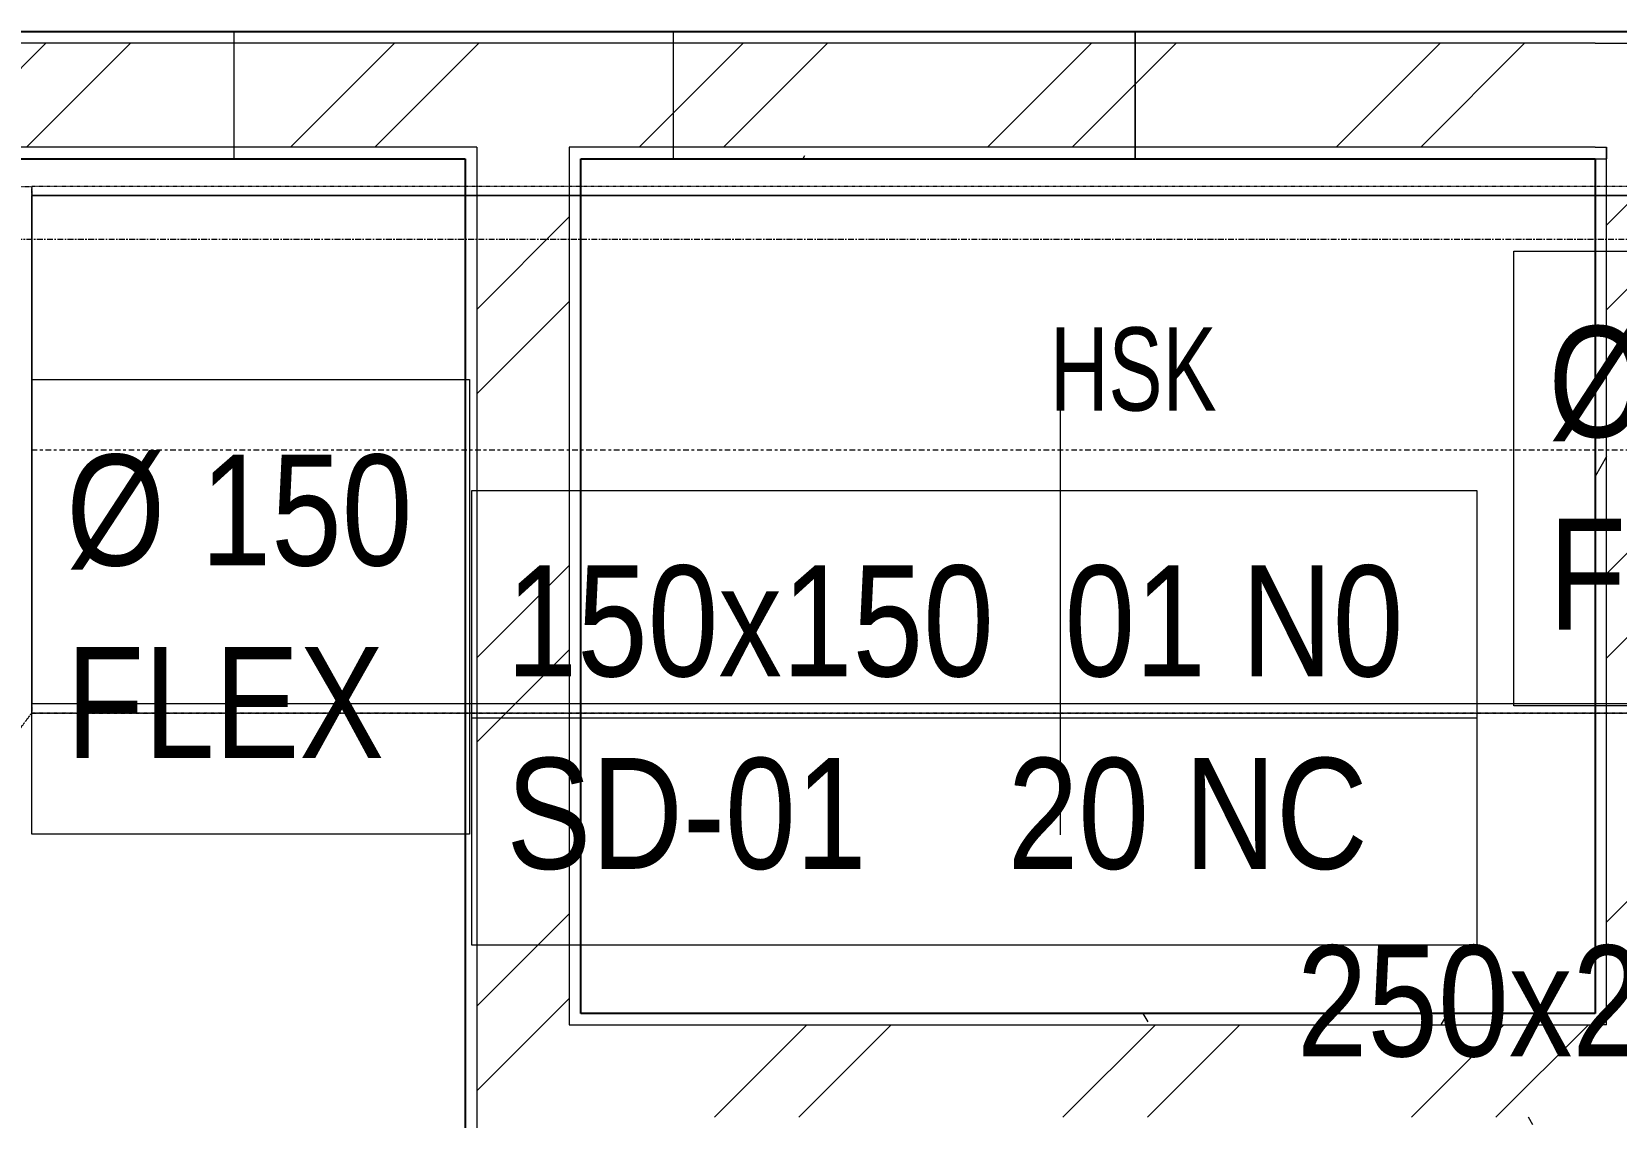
# Model space of a CAD drawing. Header units: inches. Extents: x -83664 to 20107, y -47222 to 19398.
# Drawn here: x 5014 to 8444, y -20665 to -18315 of the extents above; entities that cross this region are included whole.
import ezdxf

# ---------------------------------------------------------------- set-up
doc = ezdxf.new("R2010")
doc.units = ezdxf.units.IN
doc.header["$MEASUREMENT"] = 0
for name, pattern in [('Center', [29.999999, 12, -6, 6, -6]), ('Grid Line', [22.225, 12.7, -3.175, 3.175, -3.175]), ('Hidden 0_50', [1.0584, 0.5292, -0.5292])]:
    doc.linetypes.add(name, pattern=pattern)
for name, color, linetype, lineweight, true_color in [('A-DETL', 7, 'Continuous', 18, 0x00a600), ('FF ROOM TAG_dwg', 7, 'Continuous', 9, 0x767676), ('M-HVAC-DUCT', 7, 'Continuous', 9, 0xffe97f)]:
    doc.layers.add(name, color=color, linetype=linetype, lineweight=lineweight, true_color=true_color)
for name, color, linetype, lineweight in [('A-WALL', 7, 'Continuous', 9), ('A-WALL-PATT', 7, 'Continuous', 25), ('G-ANNO-TEXT', 7, 'Continuous', 9), ('M-HVAC-DUCT-CNTR', 7, 'Center', 9), ('M-HVAC-DUCT-IDEN', 7, 'Continuous', 18), ('ROOM TAG', 7, 'Continuous', 9), ('S-GRID', 7, 'Continuous', 9)]:
    doc.layers.add(name, color=color, linetype=linetype, lineweight=lineweight)
doc.styles.add('Arial Narrow_20', font='ARIALN.TTF', dxfattribs={"width": 0.85, "height": 4572})
doc.styles.add('Arial Narrow_21', font='ARIALN.TTF', dxfattribs={"height": 240})
pattern_1 = [(0, (0, 0), (1219.2, 304.8), [50.292, -864.108, 50.292, -864.108, -4876.8]), (0, (0, 0), (1219.2, 304.8), [-1828.8, 50.292, -1778.508, 50.292, -864.108, -2133.6]), (0, (0, 0), (1219.2, 304.8), [-4572, 50.292, -559.308, 50.292, -1473.708]), (120, (457.2, 152.4), (-873.56454, 903.45817), [50.292, -864.108, 50.292, -864.108, -4876.8]), (120, (457.2, 152.4), (-873.56454, 903.45817), [-1828.8, 50.292, -1778.508, 50.292, -864.108, -2133.6]), (120, (457.2, 152.4), (-873.56454, 903.45817), [-4572, 50.292, -559.308, 50.292, -1473.708]), (240, (609.6, 762), (-345.63546, -1208.25817), [50.292, -864.108, 50.292, -864.108, -4876.8]), (240, (609.6, 762), (-345.63546, -1208.25817), [-1828.8, 50.292, -1778.508, 50.292, -864.108, -2133.6]), (240, (609.6, 762), (-345.63546, -1208.25817), [-4572, 50.292, -559.308, 50.292, -1473.708])]
pattern_2 = [(45, (0, 0), (-377.1708, 377.1708), []), (45, (0, 571.5), (-377.1708, 377.1708), [])]

# ---------------------------------------------------------------- blocks, each defined once
blk = doc.blocks.new('TEMW-SMBZ-HO-BM-HVAC-00002_rvt-1-FIRST FLOOR AC CONDITIONING LAYOUT - PART A')
at = {"layer": 'M-HVAC-DUCT', "color": 30, "linetype": 'Hidden 0_50', "true_color": 0xff7f00}
for p, q in [((156096, 79722.7), (156471, 79722.7)), ((156096, 79722.7), (156471, 79722.7)), ((156471, 78582.7), (156471, 79722.7)), ((156471, 79722.7), (156471, 78582.7)), ((160153, 79722.7), (156471, 79722.7)), ((160153, 79722.7), (156471, 79722.7)), ((156471, 78582.7), (156471, 79722.7)), ((156471, 79722.7), (156471, 78582.7)), ((156096, 78082.7), (156471, 78582.7)), ((156471, 78582.7), (156096, 78082.7)), ((156471, 78582.7), (160153, 78582.7)), ((160153, 78582.7), (156471, 78582.7))]:
    blk.add_line(p, q, dxfattribs=at)
at = {"layer": 'M-HVAC-DUCT', "color": 30, "true_color": 0xff7f00}
for p, q in [((156471, 79702.7), (156471, 78602.7)), ((156471, 78602.7), (156471, 79702.7)), ((156471, 79702.7), (160153, 79702.7)), ((160153, 79702.7), (156471, 79702.7)), ((160153, 78602.7), (156471, 78602.7)), ((160153, 78602.7), (156471, 78602.7))]:
    blk.add_line(p, q, dxfattribs=at)
at = {"layer": 'M-HVAC-DUCT-CNTR', "color": 30, "true_color": 0xff7f00}
blk.add_line((156471, 79152.7), (160153, 79152.7), dxfattribs=at)
blk = doc.blocks.new('TEMW-SMBZ-HO-BM-HVAC-00002_rvt-2-FIRST FLOOR AC CONDITIONING LAYOUT - PART A')
at = {"layer": 'M-HVAC-DUCT', "color": 30, "linetype": 'Hidden 0_50', "true_color": 0xff7f00}
for p, q in [((156096, 79722.7), (156471, 79722.7)), ((156096, 79722.7), (156471, 79722.7)), ((156471, 78582.7), (156471, 79722.7)), ((156471, 79722.7), (156471, 78582.7)), ((160153, 79722.7), (156471, 79722.7)), ((160153, 79722.7), (156471, 79722.7)), ((156471, 78582.7), (156471, 79722.7)), ((156471, 79722.7), (156471, 78582.7)), ((156096, 78082.7), (156471, 78582.7)), ((156471, 78582.7), (156096, 78082.7)), ((156471, 78582.7), (160153, 78582.7)), ((160153, 78582.7), (156471, 78582.7))]:
    blk.add_line(p, q, dxfattribs=at)
at = {"layer": 'M-HVAC-DUCT', "color": 30, "true_color": 0xff7f00}
for p, q in [((156471, 79702.7), (156471, 78602.7)), ((156471, 78602.7), (156471, 79702.7)), ((156471, 79702.7), (160153, 79702.7)), ((160153, 79702.7), (156471, 79702.7)), ((160153, 78602.7), (156471, 78602.7)), ((160153, 78602.7), (156471, 78602.7))]:
    blk.add_line(p, q, dxfattribs=at)
at = {"layer": 'M-HVAC-DUCT-CNTR', "color": 30, "true_color": 0xff7f00}
blk.add_line((156471, 79152.7), (160153, 79152.7), dxfattribs=at)
blk = doc.blocks.new('SMBZ_Hospital Arch Model_2026_01_29_rvt-1-FIRST FLOOR AC CONDITIONING LAYOUT - PART A')
at = {"layer": 'A-WALL-PATT', "lineweight": 9, "true_color": 0xbbbbbb}
h = blk.add_hatch(dxfattribs=at)
h.set_pattern_fill('FP_13', color=9, style=0, pattern_type=2)
h.set_pattern_definition(pattern_1)
h.paths.add_polyline_path([(159879.4, 80032.7), (160034.4, 80032.7), (160034.4, 80057.7), (151909.4, 80057.7), (151909.4, 80032.7), (159854.4, 80032.7)])
h = blk.add_hatch(dxfattribs=at)
h.set_pattern_fill('FP_12', color=9, style=0, pattern_type=2)
h.set_pattern_definition(pattern_2)
h.paths.add_polyline_path([(157434.4, 79807.7), (159879.4, 79807.7), (159879.4, 80032.7), (151909.4, 80032.7), (151909.4, 79807.7), (156648.8, 79807.7)])
h = blk.add_hatch(dxfattribs=at)
h.set_pattern_fill('FP_12', color=9, style=0, pattern_type=2)
h.set_pattern_definition(pattern_2)
h.paths.add_polyline_path([(160034.4, 79182.7), (160034.4, 80032.7), (159879.4, 80032.7), (159879.4, 79182.7)])
h = blk.add_hatch(dxfattribs=at)
h.set_pattern_fill('FP_13', color=9, style=0, pattern_type=2)
h.set_pattern_definition(pattern_1)
h.paths.add_polyline_path([(159879.4, 79782.7), (159879.4, 79807.7), (157634.4, 79807.7), (157634.4, 79782.7), (159854.4, 79782.7)])
h.paths.add_polyline_path([(157409.4, 79782.7), (157434.4, 79782.7), (157434.4, 79807.7), (154534.4, 79807.7), (154534.4, 79782.7), (156648.8, 79782.7)])
h.paths.add_polyline_path([(154334.4, 79782.7), (154334.4, 79807.7), (151909.4, 79807.7), (151909.4, 79782.7), (154309.4, 79782.7)])
h = blk.add_hatch(dxfattribs=at)
h.set_pattern_fill('FP_12', color=9, style=0, pattern_type=2)
h.set_pattern_definition(pattern_2)
h.paths.add_polyline_path([(157634.4, 75307.7), (157634.4, 79807.7), (157434.4, 79807.7), (157434.4, 75307.7), (157534.4, 75307.7)])
h = blk.add_hatch(dxfattribs=at)
h.set_pattern_fill('FP_13', color=9, style=0, pattern_type=2)
h.set_pattern_definition(pattern_1)
h.paths.add_polyline_path([(157434.4, 75332.7), (157434.4, 79782.7), (157409.4, 79782.7), (157409.4, 75332.7)])
h = blk.add_hatch(dxfattribs=at)
h.set_pattern_fill('FP_13', color=9, style=0, pattern_type=2)
h.set_pattern_definition(pattern_1)
h.paths.add_polyline_path([(157659.4, 75332.7), (157659.4, 77682.7), (157634.4, 77682.7), (157634.4, 75332.7)])
h.paths.add_polyline_path([(157634.4, 77907.7), (157659.4, 77907.7), (157659.4, 79782.7), (157634.4, 79782.7), (157634.4, 78899.3)])
h = blk.add_hatch(dxfattribs=at)
h.set_pattern_fill('FP_13', color=9, style=0, pattern_type=2)
h.set_pattern_definition(pattern_1)
h.paths.add_polyline_path([(159879.4, 77057.7), (159879.4, 77682.7), (159854.4, 77682.7), (159854.4, 77057.7)])
h.paths.add_polyline_path([(159879.4, 77907.7), (159879.4, 79182.7), (159854.4, 79182.7), (159854.4, 77907.7)])
h = blk.add_hatch(dxfattribs=at)
h.set_pattern_fill('FP_12', color=9, style=0, pattern_type=2)
h.set_pattern_definition(pattern_2)
h.paths.add_polyline_path([(160079.4, 77057.7), (160079.4, 79182.7), (159879.4, 79182.7), (159879.4, 77057.7), (159884.4, 77057.7)])
h = blk.add_hatch(dxfattribs=at)
h.set_pattern_fill('FP_13', color=9, style=0, pattern_type=2)
h.set_pattern_definition(pattern_1)
h.paths.add_polyline_path([(159854.4, 77907.7), (159854.4, 77932.7), (157659.4, 77932.7), (157659.4, 77907.7), (159813.3, 77907.7)])
h = blk.add_hatch(dxfattribs=at)
h.set_pattern_fill('FP_12', color=9, style=0, pattern_type=2)
h.set_pattern_definition(pattern_2)
h.paths.add_polyline_path([(159879.4, 77707.7), (159879.4, 77907.7), (157634.4, 77907.7), (157634.4, 77707.7), (159854.4, 77707.7)])
h = blk.add_hatch(dxfattribs=at)
h.set_pattern_fill('FP_13', color=9, style=0, pattern_type=2)
h.set_pattern_definition(pattern_1)
h.paths.add_polyline_path([(159879.4, 77682.7), (159879.4, 77707.7), (157634.4, 77707.7), (157634.4, 77682.7), (159854.4, 77682.7)])
at = {"layer": 'A-WALL', "color": 9, "lineweight": 25, "true_color": 0xbbbbbb}
for p, q in [((159854.4, 80057.7), (151909.4, 80057.7)), ((160034.4, 80057.7), (159854.4, 80057.7)), ((154559.4, 79782.7), (157409.4, 79782.7)), ((157409.4, 79782.7), (157409.4, 75332.7)), ((157659.4, 79782.7), (159854.4, 79782.7)), ((157659.4, 77932.7), (157659.4, 79782.7)), ((159854.4, 79782.7), (159854.4, 79182.7)), ((159854.4, 79182.7), (159854.4, 77932.7)), ((159854.4, 77932.7), (157659.4, 77932.7))]:
    blk.add_line(p, q, dxfattribs=at)
at = {"layer": 'A-WALL', "color": 9, "true_color": 0xbbbbbb}
for p, q in [((156909.4, 80057.7), (155109.4, 80057.7)), ((156909.4, 79782.7), (156909.4, 80057.7)), ((156909.4, 79782.7), (156909.4, 80057.7)), ((157859.4, 80057.7), (156909.4, 80057.7)), ((157859.4, 80057.7), (157859.4, 79782.7)), ((157859.4, 80057.7), (157859.4, 79782.7)), ((158859.4, 80057.7), (157859.4, 80057.7)), ((158859.4, 79782.7), (158859.4, 80057.7)), ((158859.4, 80057.7), (158859.4, 79782.7)), ((159854.4, 80057.7), (158859.4, 80057.7)), ((159854.4, 80057.7), (160059.4, 80057.7)), ((159854.4, 80032.7), (151909.4, 80032.7)), ((159854.4, 80032.7), (159879.4, 80032.7)), ((159879.4, 80032.7), (160034.4, 80032.7)), ((157434.4, 79807.7), (154534.4, 79807.7)), ((157434.4, 79807.7), (157434.4, 79782.7)), ((159854.4, 79807.7), (157634.4, 79807.7)), ((157634.4, 79807.7), (157634.4, 79782.7)), ((159854.4, 79807.7), (159879.4, 79807.7)), ((159879.4, 79807.7), (159879.4, 79782.7)), ((159879.4, 79782.7), (159879.4, 79807.7)), ((155109.4, 79782.7), (156909.4, 79782.7)), ((156909.4, 79782.7), (157409.4, 79782.7)), ((157409.4, 79782.7), (157409.4, 77543.9)), ((157434.4, 79782.7), (157434.4, 75332.7)), ((157634.4, 79782.7), (157634.4, 77907.7)), ((157659.4, 79782.7), (157859.4, 79782.7)), ((157659.4, 77932.7), (157659.4, 79782.7)), ((157859.4, 79782.7), (158859.4, 79782.7)), ((158859.4, 79782.7), (159854.4, 79782.7)), ((159854.4, 79782.7), (159879.4, 79782.7)), ((159854.4, 79782.7), (159854.4, 79182.7)), ((159879.4, 79182.7), (159879.4, 79782.7)), ((159854.4, 79182.7), (159854.4, 77932.7)), ((159879.4, 77907.7), (159879.4, 79182.7)), ((159854.4, 77932.7), (157659.4, 77932.7)), ((157634.4, 77907.7), (157659.4, 77907.7)), ((157659.4, 77907.7), (159854.4, 77907.7)), ((159879.4, 77907.7), (159854.4, 77907.7))]:
    blk.add_line(p, q, dxfattribs=at)
blk = doc.blocks.new('FF ROOM TAG_dwg-8877209-FIRST FLOOR AC CONDITIONING LAYOUT - PART A')
at = {"layer": 'ROOM TAG', "insert": (2041873, 1900447), "char_height": 4572, "width": 10714.75, "attachment_point": 2, "line_spacing_factor": 0.974696, "style": 'Arial Narrow_20'}
blk.add_mtext('HSK', dxfattribs=at)

msp = doc.modelspace()

# ---------------------------------------------------------------- linework, layer by layer
at = {"layer": 'A-DETL', "color": 7, "lineweight": 9}
for p, q in [((7240.3, -19067.9), (7240.3, -20052.9)), ((5967.4, -19800), (8142.4, -19800))]:
    msp.add_line(p, q, dxfattribs=at)
at = {"layer": 'G-ANNO-TEXT', "flags": 128}
for points in [[(8221.8, -18789.5), (9169.1, -18789.5), (9169.1, -19773.5), (8221.8, -19773.5)], [(5014.3, -19067.6), (5961.6, -19067.6), (5961.6, -20051.6), (5014.3, -20051.6)], [(5966.8, -19307.6), (8141.8, -19307.6), (8141.8, -20291.6), (5966.8, -20291.6)]]:
    msp.add_lwpolyline(points, close=True, dxfattribs=at)
at = {"layer": 'S-GRID', "color": 254, "linetype": 'Grid Line', "true_color": 0xdcdcdc}
msp.add_line((20106.7, -18764.5), (-81517, -18764.5), dxfattribs=at)

# ---------------------------------------------------------------- block references
at = {"lineweight": 5}
for name in ['SMBZ_Hospital Arch Model_2026_01_29_rvt-1-FIRST FLOOR AC CONDITIONING LAYOUT - PART A', 'TEMW-SMBZ-HO-BM-HVAC-00002_rvt-1-FIRST FLOOR AC CONDITIONING LAYOUT - PART A', 'TEMW-SMBZ-HO-BM-HVAC-00002_rvt-2-FIRST FLOOR AC CONDITIONING LAYOUT - PART A']:
    msp.add_blockref(name, (-151456.7, -98372.2), dxfattribs=at)
at = {"layer": 'FF ROOM TAG_dwg', "color": 7, "xscale": 0.03937007874015915, "yscale": 0.03937007874015915, "zscale": 0.03937007874015915}
msp.add_blockref('FF ROOM TAG_dwg-8877209-FIRST FLOOR AC CONDITIONING LAYOUT - PART A', (-72990.3, -93775.4), dxfattribs=at)
msp.add_blockref('FF ROOM TAG_dwg-8877209-FIRST FLOOR AC CONDITIONING LAYOUT - PART A', (-72990.3, -93775.4), dxfattribs=at)
msp.add_blockref('FF ROOM TAG_dwg-8877209-FIRST FLOOR AC CONDITIONING LAYOUT - PART A', (-72990.3, -93775.4), dxfattribs=at)
msp.add_blockref('FF ROOM TAG_dwg-8877209-FIRST FLOOR AC CONDITIONING LAYOUT - PART A', (-72990.3, -93775.4), dxfattribs=at)
msp.add_blockref('FF ROOM TAG_dwg-8877209-FIRST FLOOR AC CONDITIONING LAYOUT - PART A', (-72990.3, -93775.4), dxfattribs=at)

# ---------------------------------------------------------------- texts
at = {"layer": 'G-ANNO-TEXT', "char_height": 240, "attachment_point": 1, "style": 'Arial Narrow_21'}
for s, insert, width in [('Ø 200', (8296.8, -18951.9), 937.974), ('Ø 150', (5089.3, -19230), 937.974), ('FLEX', (8296.8, -19368.7), 865.822), ('150x150  01 N0', (6041.8, -19470), 2441.138), ('FLEX', (5089.3, -19646.7), 865.822), ('SD-01    20 NC', (6041.8, -19886.7), 2356.961)]:
    msp.add_mtext(s, dxfattribs=dict(at, insert=insert, width=width))
at = {"layer": 'M-HVAC-DUCT-IDEN', "lineweight": 9, "insert": (7752.3, -20292.5), "char_height": 240, "width": 2128.48, "attachment_point": 1, "style": 'Arial Narrow_21'}
msp.add_mtext('250x200 SAD', dxfattribs=at)

doc.saveas('drawing.dxf')
